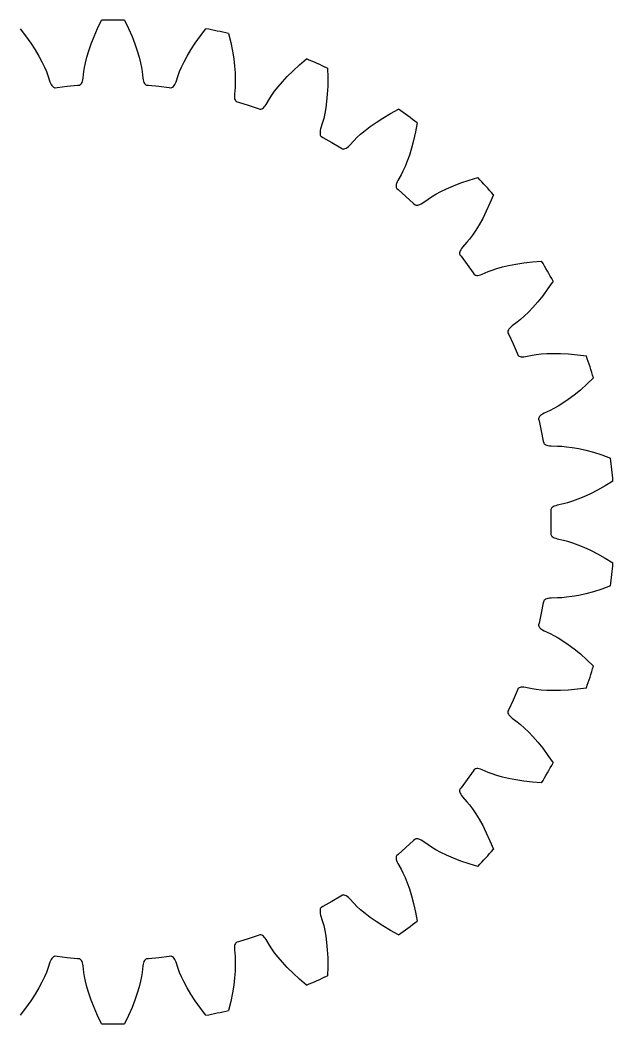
# Model space of a CAD drawing. Extents: x -12.6 to 57.7, y -24 to 24.
# Drawn here: x 29.3 to 57.67, y -24 to 24 of the extents above; entities that cross this region are included whole.
import ezdxf

# ---------------------------------------------------------------- set-up
doc = ezdxf.new("R2010")
doc.units = 0

msp = doc.modelspace()

# ---------------------------------------------------------------- linework, layer by layer
at = {"layer": 'layer0'}
for p, q in [((29.302, 23.584), (29.568, 23.242)), ((32.84, 23.216), (33.008, 23.603)), ((33.008, 23.603), (33.197, 23.994)), ((34.303, 23.994), (34.492, 23.603)), ((34.492, 23.603), (34.66, 23.216)), ((37.932, 23.242), (38.198, 23.584)), ((29.568, 23.242), (29.813, 22.898)), ((32.702, 22.858), (32.84, 23.216)), ((34.66, 23.216), (34.798, 22.858)), ((37.687, 22.898), (37.932, 23.242)), ((39.279, 23.354), (39.383, 22.933)), ((29.813, 22.898), (30.023, 22.576)), ((30.023, 22.576), (30.201, 22.275)), ((32.59, 22.526), (32.702, 22.858)), ((34.798, 22.858), (34.91, 22.526)), ((37.299, 22.275), (37.477, 22.576)), ((37.477, 22.576), (37.687, 22.898)), ((39.383, 22.933), (39.467, 22.52)), ((30.201, 22.275), (30.348, 22.002)), ((32.438, 21.963), (32.503, 22.229)), ((32.503, 22.229), (32.59, 22.526)), ((34.91, 22.526), (34.997, 22.229)), ((34.997, 22.229), (35.062, 21.963)), ((37.152, 22.002), (37.299, 22.275)), ((39.467, 22.52), (39.527, 22.14)), ((39.527, 22.14), (39.568, 21.793)), ((42.673, 21.864), (43.004, 22.144)), ((30.348, 22.002), (30.467, 21.756)), ((30.467, 21.756), (30.562, 21.538)), ((32.359, 21.535), (32.39, 21.73)), ((32.39, 21.73), (32.438, 21.963)), ((35.062, 21.963), (35.11, 21.73)), ((35.11, 21.73), (35.141, 21.535)), ((36.938, 21.538), (37.033, 21.756)), ((37.033, 21.756), (37.152, 22.002)), ((39.568, 21.793), (39.591, 21.484)), ((42.362, 21.579), (42.673, 21.864)), ((44.014, 21.694), (44.028, 21.261)), ((30.562, 21.538), (30.633, 21.353)), ((30.633, 21.353), (30.733, 21.055)), ((32.29, 21.077), (32.308, 21.145)), ((32.308, 21.145), (32.324, 21.222)), ((32.324, 21.222), (32.359, 21.535)), ((35.141, 21.535), (35.176, 21.222)), ((35.176, 21.222), (35.192, 21.145)), ((35.192, 21.145), (35.21, 21.077)), ((36.767, 21.055), (36.867, 21.353)), ((36.867, 21.353), (36.938, 21.538)), ((39.591, 21.484), (39.6, 21.21)), ((39.6, 21.21), (39.598, 20.973)), ((41.853, 21.051), (42.09, 21.308)), ((42.09, 21.308), (42.362, 21.579)), ((44.028, 21.261), (44.024, 20.839)), ((30.733, 21.055), (30.764, 20.982)), ((30.764, 20.982), (30.796, 20.92)), ((30.796, 20.92), (30.83, 20.869)), ((30.83, 20.869), (30.864, 20.828)), ((30.864, 20.828), (30.898, 20.797)), ((30.898, 20.797), (30.933, 20.777)), ((30.933, 20.777), (30.966, 20.768)), ((30.966, 20.768), (30.983, 20.767)), ((30.983, 20.767), (31.07, 20.778)), ((31.07, 20.778), (31.56, 20.835)), ((31.56, 20.835), (32.051, 20.881)), ((32.051, 20.881), (32.139, 20.888)), ((32.139, 20.888), (32.155, 20.893)), ((32.155, 20.893), (32.186, 20.909)), ((32.186, 20.909), (32.215, 20.935)), ((32.215, 20.935), (32.243, 20.972)), ((32.243, 20.972), (32.268, 21.02)), ((32.268, 21.02), (32.29, 21.077)), ((35.21, 21.077), (35.232, 21.02)), ((35.232, 21.02), (35.257, 20.972)), ((35.257, 20.972), (35.285, 20.935)), ((35.285, 20.935), (35.314, 20.909)), ((35.314, 20.909), (35.345, 20.893)), ((35.345, 20.893), (35.361, 20.888)), ((35.361, 20.888), (35.449, 20.881)), ((35.449, 20.881), (35.94, 20.835)), ((35.94, 20.835), (36.43, 20.778)), ((36.43, 20.778), (36.517, 20.767)), ((36.517, 20.767), (36.534, 20.768)), ((36.534, 20.768), (36.567, 20.777)), ((36.567, 20.777), (36.602, 20.797)), ((36.602, 20.797), (36.636, 20.828)), ((36.636, 20.828), (36.67, 20.869)), ((36.67, 20.869), (36.704, 20.92)), ((36.704, 20.92), (36.736, 20.982)), ((36.736, 20.982), (36.767, 21.055)), ((39.588, 20.775), (39.558, 20.462)), ((39.598, 20.973), (39.588, 20.775)), ((41.484, 20.598), (41.652, 20.814)), ((41.652, 20.814), (41.853, 21.051)), ((44.024, 20.839), (44.004, 20.455)), ((39.558, 20.462), (39.556, 20.383)), ((39.556, 20.383), (39.561, 20.313)), ((39.561, 20.313), (39.57, 20.252)), ((39.57, 20.252), (39.585, 20.201)), ((39.585, 20.201), (39.604, 20.159)), ((41.079, 19.968), (41.238, 20.239)), ((41.238, 20.239), (41.346, 20.404)), ((41.346, 20.404), (41.484, 20.598)), ((44.004, 20.455), (43.972, 20.107)), ((39.604, 20.159), (39.627, 20.127)), ((39.627, 20.127), (39.654, 20.104)), ((39.654, 20.104), (39.669, 20.097)), ((39.669, 20.097), (39.753, 20.072)), ((39.753, 20.072), (40.224, 19.925)), ((40.224, 19.925), (40.691, 19.767)), ((40.691, 19.767), (40.775, 19.738)), ((40.775, 19.738), (40.791, 19.735)), ((40.791, 19.735), (40.826, 19.737)), ((40.826, 19.737), (40.863, 19.75)), ((40.863, 19.75), (40.903, 19.772)), ((40.903, 19.772), (40.945, 19.805)), ((40.945, 19.805), (40.989, 19.849)), ((40.989, 19.849), (41.033, 19.903)), ((41.033, 19.903), (41.079, 19.968)), ((43.93, 19.8), (43.882, 19.531)), ((43.972, 20.107), (43.93, 19.8)), ((47.023, 19.531), (47.406, 19.736)), ((43.83, 19.298), (43.78, 19.107)), ((43.882, 19.531), (43.83, 19.298)), ((46.338, 19.108), (46.66, 19.317)), ((46.66, 19.317), (47.023, 19.531)), ((43.667, 18.73), (43.657, 18.661)), ((43.685, 18.807), (43.667, 18.73)), ((43.78, 19.107), (43.685, 18.807)), ((45.807, 18.716), (46.052, 18.906)), ((46.052, 18.906), (46.338, 19.108)), ((48.3, 19.086), (48.224, 18.659)), ((43.657, 18.661), (43.654, 18.599)), ((43.654, 18.599), (43.657, 18.546)), ((43.657, 18.546), (43.667, 18.501)), ((43.667, 18.501), (43.683, 18.465)), ((43.683, 18.465), (43.705, 18.438)), ((43.705, 18.438), (43.718, 18.427)), ((43.718, 18.427), (43.795, 18.385)), ((43.795, 18.385), (44.225, 18.143)), ((45.283, 18.239), (45.423, 18.379)), ((45.423, 18.379), (45.598, 18.54)), ((45.598, 18.54), (45.807, 18.716)), ((48.132, 18.248), (48.033, 17.876)), ((48.224, 18.659), (48.132, 18.248)), ((44.225, 18.143), (44.649, 17.892)), ((44.649, 17.892), (44.725, 17.846)), ((44.725, 17.846), (44.74, 17.84)), ((44.74, 17.84), (44.775, 17.835)), ((44.775, 17.835), (44.814, 17.839)), ((44.814, 17.839), (44.858, 17.853)), ((44.858, 17.853), (44.906, 17.877)), ((44.906, 17.877), (44.957, 17.91)), ((44.957, 17.91), (45.012, 17.954)), ((45.012, 17.954), (45.07, 18.008)), ((45.07, 18.008), (45.283, 18.239)), ((48.033, 17.876), (47.929, 17.543)), ((47.929, 17.543), (47.824, 17.251)), ((47.721, 16.997), (47.623, 16.781)), ((47.824, 17.251), (47.721, 16.997)), ((47.378, 16.331), (47.345, 16.259)), ((47.533, 16.604), (47.378, 16.331)), ((47.623, 16.781), (47.533, 16.604)), ((50.394, 16.211), (50.794, 16.345)), ((50.794, 16.345), (51.211, 16.466)), ((47.304, 16.134), (47.297, 16.081)), ((47.297, 16.081), (47.297, 16.035)), ((47.297, 16.035), (47.305, 15.996)), ((47.32, 16.193), (47.304, 16.134)), ((47.305, 15.996), (47.321, 15.965)), ((47.345, 16.259), (47.32, 16.193)), ((47.321, 15.965), (47.331, 15.952)), ((47.331, 15.952), (47.398, 15.895)), ((47.398, 15.895), (47.768, 15.569)), ((49.435, 15.801), (49.714, 15.935)), ((49.714, 15.935), (50.036, 16.074)), ((50.036, 16.074), (50.394, 16.211)), ((47.768, 15.569), (48.131, 15.235)), ((48.567, 15.261), (48.823, 15.443)), ((48.823, 15.443), (48.989, 15.551)), ((48.989, 15.551), (49.194, 15.671)), ((49.194, 15.671), (49.435, 15.801)), ((51.951, 15.644), (51.787, 15.242)), ((48.131, 15.235), (48.195, 15.174)), ((48.195, 15.174), (48.209, 15.165)), ((48.209, 15.165), (48.242, 15.153)), ((48.242, 15.153), (48.281, 15.149)), ((48.281, 15.149), (48.327, 15.153)), ((48.327, 15.153), (48.379, 15.167)), ((48.379, 15.167), (48.436, 15.189)), ((48.436, 15.189), (48.499, 15.22)), ((48.499, 15.22), (48.567, 15.261)), ((51.787, 15.242), (51.612, 14.859)), ((51.438, 14.516), (51.267, 14.211)), ((51.612, 14.859), (51.438, 14.516)), ((51.104, 13.948), (50.95, 13.721)), ((51.267, 14.211), (51.104, 13.948)), ((50.808, 13.53), (50.684, 13.376)), ((50.95, 13.721), (50.808, 13.53)), ((50.363, 12.963), (50.344, 12.913)), ((50.391, 13.018), (50.363, 12.963)), ((50.428, 13.077), (50.391, 13.018)), ((50.476, 13.14), (50.428, 13.077)), ((50.684, 13.376), (50.476, 13.14)), ((50.344, 12.913), (50.335, 12.868)), ((50.335, 12.868), (50.335, 12.828)), ((50.335, 12.828), (50.343, 12.795)), ((50.343, 12.795), (50.351, 12.78)), ((50.351, 12.78), (50.404, 12.71)), ((50.404, 12.71), (50.699, 12.314)), ((50.699, 12.314), (50.984, 11.912)), ((51.704, 11.972), (51.889, 12.042)), ((51.889, 12.042), (52.115, 12.118)), ((52.115, 12.118), (52.378, 12.194)), ((52.378, 12.194), (52.679, 12.268)), ((52.679, 12.268), (53.022, 12.336)), ((53.022, 12.336), (53.401, 12.396)), ((53.401, 12.396), (53.82, 12.444)), ((53.82, 12.444), (54.253, 12.476)), ((50.984, 11.912), (51.035, 11.839)), ((51.035, 11.839), (51.046, 11.828)), ((51.046, 11.828), (51.076, 11.809)), ((51.076, 11.809), (51.113, 11.797)), ((51.113, 11.797), (51.159, 11.792)), ((51.159, 11.792), (51.212, 11.794)), ((51.212, 11.794), (51.273, 11.803)), ((51.273, 11.803), (51.341, 11.821)), ((51.341, 11.821), (51.416, 11.846)), ((51.416, 11.846), (51.704, 11.972)), ((54.562, 11.159), (54.311, 10.82)), ((54.806, 11.518), (54.562, 11.159)), ((54.311, 10.82), (54.069, 10.521)), ((53.838, 10.259), (53.624, 10.035)), ((54.069, 10.521), (53.838, 10.259)), ((53.249, 9.688), (53.095, 9.563)), ((53.427, 9.845), (53.249, 9.688)), ((53.624, 10.035), (53.427, 9.845)), ((52.648, 9.139), (52.64, 9.1)), ((52.666, 9.181), (52.648, 9.139)), ((52.695, 9.226), (52.666, 9.181)), ((52.734, 9.274), (52.695, 9.226)), ((52.783, 9.324), (52.734, 9.274)), ((52.842, 9.376), (52.783, 9.324)), ((53.095, 9.563), (52.842, 9.376)), ((52.64, 9.1), (52.641, 9.065)), ((52.641, 9.065), (52.645, 9.049)), ((52.645, 9.049), (52.683, 8.969)), ((52.683, 8.969), (52.889, 8.521)), ((52.889, 8.521), (53.084, 8.068)), ((53.084, 8.068), (53.118, 7.987)), ((53.118, 7.987), (53.127, 7.973)), ((53.127, 7.973), (53.152, 7.949)), ((53.152, 7.949), (53.187, 7.929)), ((53.187, 7.929), (53.23, 7.914)), ((53.23, 7.914), (53.283, 7.905)), ((53.283, 7.905), (53.344, 7.902)), ((53.344, 7.902), (53.414, 7.905)), ((53.414, 7.905), (53.493, 7.915)), ((53.493, 7.915), (53.801, 7.977)), ((53.801, 7.977), (53.996, 8.008)), ((53.996, 8.008), (54.233, 8.035)), ((54.233, 8.035), (54.506, 8.055)), ((54.506, 8.055), (54.816, 8.064)), ((54.816, 8.064), (55.165, 8.06)), ((55.165, 8.06), (55.549, 8.039)), ((55.549, 8.039), (55.969, 7.999)), ((55.969, 7.999), (56.398, 7.94)), ((56.74, 6.889), (56.427, 6.588)), ((56.111, 6.309), (55.813, 6.067)), ((56.427, 6.588), (56.111, 6.309)), ((55.532, 5.858), (55.276, 5.684)), ((55.813, 6.067), (55.532, 5.858)), ((54.661, 5.332), (54.374, 5.201)), ((54.837, 5.422), (54.661, 5.332)), ((55.044, 5.539), (54.837, 5.422)), ((55.276, 5.684), (55.044, 5.539)), ((54.119, 4.974), (54.113, 4.939)), ((54.113, 4.939), (54.114, 4.923)), ((54.114, 4.923), (54.134, 4.837)), ((54.135, 5.01), (54.119, 4.974)), ((54.134, 4.837), (54.242, 4.356)), ((54.162, 5.047), (54.135, 5.01)), ((54.199, 5.086), (54.162, 5.047)), ((54.247, 5.124), (54.199, 5.086)), ((54.305, 5.163), (54.247, 5.124)), ((54.374, 5.201), (54.305, 5.163)), ((54.242, 4.356), (54.339, 3.872)), ((54.339, 3.872), (54.356, 3.785)), ((54.356, 3.785), (54.361, 3.77)), ((54.361, 3.77), (54.381, 3.741)), ((54.381, 3.741), (54.41, 3.715)), ((54.41, 3.715), (54.45, 3.691)), ((54.45, 3.691), (54.5, 3.671)), ((54.5, 3.671), (54.559, 3.656)), ((54.559, 3.656), (54.628, 3.644)), ((54.628, 3.644), (54.707, 3.637)), ((54.707, 3.637), (55.021, 3.634)), ((55.021, 3.634), (55.219, 3.624)), ((55.219, 3.624), (55.456, 3.601)), ((55.456, 3.601), (55.727, 3.563)), ((55.727, 3.563), (56.032, 3.508)), ((56.032, 3.508), (56.373, 3.431)), ((56.373, 3.431), (56.744, 3.332)), ((56.744, 3.332), (57.146, 3.205)), ((57.146, 3.205), (57.554, 3.058)), ((57.67, 1.958), (57.301, 1.729)), ((56.934, 1.522), (56.592, 1.347)), ((57.301, 1.729), (56.934, 1.522)), ((55.73, 0.991), (55.503, 0.919)), ((55.988, 1.084), (55.73, 0.991)), ((56.274, 1.201), (55.988, 1.084)), ((56.592, 1.347), (56.274, 1.201)), ((54.695, 0.598), (54.692, 0.581)), ((54.692, 0.581), (54.694, 0.493)), ((54.694, 0.493), (54.7, 0)), ((54.708, 0.63), (54.695, 0.598)), ((54.731, 0.662), (54.708, 0.63)), ((54.765, 0.693), (54.731, 0.662)), ((54.809, 0.723), (54.765, 0.693)), ((54.864, 0.751), (54.809, 0.723)), ((54.93, 0.777), (54.864, 0.751)), ((55.005, 0.8), (54.93, 0.777)), ((55.312, 0.868), (55.005, 0.8)), ((55.503, 0.919), (55.312, 0.868)), ((54.7, 0), (54.694, -0.493)), ((54.694, -0.493), (54.692, -0.581)), ((54.692, -0.581), (54.695, -0.598)), ((54.695, -0.598), (54.708, -0.63)), ((54.708, -0.63), (54.731, -0.662)), ((54.731, -0.662), (54.765, -0.693)), ((54.765, -0.693), (54.809, -0.723)), ((54.809, -0.723), (54.864, -0.751)), ((54.864, -0.751), (54.93, -0.777)), ((54.93, -0.777), (55.005, -0.8)), ((55.005, -0.8), (55.312, -0.868)), ((55.312, -0.868), (55.503, -0.919)), ((55.503, -0.919), (55.73, -0.991)), ((55.73, -0.991), (55.988, -1.084)), ((55.988, -1.084), (56.274, -1.201)), ((56.274, -1.201), (56.592, -1.347)), ((56.592, -1.347), (56.934, -1.522)), ((56.934, -1.522), (57.301, -1.729)), ((57.301, -1.729), (57.67, -1.958)), ((56.744, -3.332), (56.373, -3.431)), ((57.146, -3.205), (56.744, -3.332)), ((57.554, -3.058), (57.146, -3.205)), ((54.356, -3.785), (54.339, -3.872)), ((54.361, -3.77), (54.356, -3.785)), ((54.381, -3.741), (54.361, -3.77)), ((54.41, -3.715), (54.381, -3.741)), ((54.45, -3.691), (54.41, -3.715)), ((54.5, -3.671), (54.45, -3.691)), ((54.559, -3.656), (54.5, -3.671)), ((54.628, -3.644), (54.559, -3.656)), ((54.707, -3.637), (54.628, -3.644)), ((55.021, -3.634), (54.707, -3.637)), ((55.219, -3.624), (55.021, -3.634)), ((55.456, -3.601), (55.219, -3.624)), ((55.727, -3.563), (55.456, -3.601)), ((56.032, -3.508), (55.727, -3.563)), ((56.373, -3.431), (56.032, -3.508)), ((54.339, -3.872), (54.242, -4.356)), ((54.242, -4.356), (54.134, -4.837)), ((54.114, -4.923), (54.113, -4.939)), ((54.113, -4.939), (54.119, -4.974)), ((54.134, -4.837), (54.114, -4.923)), ((54.119, -4.974), (54.135, -5.01)), ((54.135, -5.01), (54.162, -5.047)), ((54.162, -5.047), (54.199, -5.086)), ((54.199, -5.086), (54.247, -5.124)), ((54.247, -5.124), (54.305, -5.163)), ((54.305, -5.163), (54.374, -5.201)), ((54.374, -5.201), (54.661, -5.332)), ((54.661, -5.332), (54.837, -5.422)), ((54.837, -5.422), (55.044, -5.539)), ((55.044, -5.539), (55.276, -5.684)), ((55.276, -5.684), (55.532, -5.858)), ((55.532, -5.858), (55.813, -6.067)), ((55.813, -6.067), (56.111, -6.309)), ((56.111, -6.309), (56.427, -6.588)), ((56.427, -6.588), (56.74, -6.889)), ((53.084, -8.068), (52.889, -8.521)), ((53.118, -7.987), (53.084, -8.068)), ((53.127, -7.973), (53.118, -7.987)), ((53.152, -7.949), (53.127, -7.973)), ((53.187, -7.929), (53.152, -7.949)), ((53.23, -7.914), (53.187, -7.929)), ((53.283, -7.905), (53.23, -7.914)), ((53.344, -7.902), (53.283, -7.905)), ((53.414, -7.905), (53.344, -7.902)), ((53.493, -7.915), (53.414, -7.905)), ((53.801, -7.977), (53.493, -7.915)), ((53.996, -8.008), (53.801, -7.977)), ((54.233, -8.035), (53.996, -8.008)), ((54.506, -8.055), (54.233, -8.035)), ((54.816, -8.064), (54.506, -8.055)), ((55.165, -8.06), (54.816, -8.064)), ((55.549, -8.039), (55.165, -8.06)), ((55.969, -7.999), (55.549, -8.039)), ((56.398, -7.94), (55.969, -7.999)), ((52.889, -8.521), (52.683, -8.969)), ((52.641, -9.065), (52.64, -9.1)), ((52.64, -9.1), (52.648, -9.139)), ((52.645, -9.049), (52.641, -9.065)), ((52.683, -8.969), (52.645, -9.049)), ((52.648, -9.139), (52.666, -9.181)), ((52.666, -9.181), (52.695, -9.226)), ((52.695, -9.226), (52.734, -9.274)), ((52.734, -9.274), (52.783, -9.324)), ((52.783, -9.324), (52.842, -9.376)), ((52.842, -9.376), (53.095, -9.563)), ((53.095, -9.563), (53.249, -9.688)), ((53.249, -9.688), (53.427, -9.845)), ((53.427, -9.845), (53.624, -10.035)), ((53.624, -10.035), (53.838, -10.259)), ((53.838, -10.259), (54.069, -10.521)), ((54.069, -10.521), (54.311, -10.82)), ((54.311, -10.82), (54.562, -11.159)), ((54.562, -11.159), (54.806, -11.518)), ((50.984, -11.912), (50.699, -12.314)), ((51.035, -11.839), (50.984, -11.912)), ((51.046, -11.828), (51.035, -11.839)), ((51.076, -11.809), (51.046, -11.828)), ((51.113, -11.797), (51.076, -11.809)), ((51.159, -11.792), (51.113, -11.797)), ((51.212, -11.794), (51.159, -11.792)), ((51.273, -11.803), (51.212, -11.794)), ((51.341, -11.821), (51.273, -11.803)), ((51.416, -11.846), (51.341, -11.821)), ((51.704, -11.972), (51.416, -11.846)), ((51.889, -12.042), (51.704, -11.972)), ((50.699, -12.314), (50.404, -12.71)), ((52.115, -12.118), (51.889, -12.042)), ((52.378, -12.194), (52.115, -12.118)), ((52.679, -12.268), (52.378, -12.194)), ((53.022, -12.336), (52.679, -12.268)), ((53.401, -12.396), (53.022, -12.336)), ((53.82, -12.444), (53.401, -12.396)), ((54.253, -12.476), (53.82, -12.444)), ((50.343, -12.795), (50.335, -12.828)), ((50.335, -12.828), (50.335, -12.868)), ((50.335, -12.868), (50.344, -12.913)), ((50.351, -12.78), (50.343, -12.795)), ((50.344, -12.913), (50.363, -12.963)), ((50.404, -12.71), (50.351, -12.78)), ((50.363, -12.963), (50.391, -13.018)), ((50.391, -13.018), (50.428, -13.077)), ((50.428, -13.077), (50.476, -13.14)), ((50.476, -13.14), (50.684, -13.376)), ((50.684, -13.376), (50.808, -13.53)), ((50.808, -13.53), (50.95, -13.721)), ((50.95, -13.721), (51.104, -13.948)), ((51.104, -13.948), (51.267, -14.211)), ((51.267, -14.211), (51.438, -14.516)), ((51.438, -14.516), (51.612, -14.859)), ((51.612, -14.859), (51.787, -15.242)), ((48.131, -15.235), (47.768, -15.569)), ((48.195, -15.174), (48.131, -15.235)), ((48.209, -15.165), (48.195, -15.174)), ((48.242, -15.153), (48.209, -15.165)), ((48.281, -15.149), (48.242, -15.153)), ((48.327, -15.153), (48.281, -15.149)), ((48.379, -15.167), (48.327, -15.153)), ((48.436, -15.189), (48.379, -15.167)), ((48.499, -15.22), (48.436, -15.189)), ((48.567, -15.261), (48.499, -15.22)), ((48.823, -15.443), (48.567, -15.261)), ((51.787, -15.242), (51.951, -15.644)), ((47.768, -15.569), (47.398, -15.895)), ((48.989, -15.551), (48.823, -15.443)), ((49.194, -15.671), (48.989, -15.551)), ((49.435, -15.801), (49.194, -15.671)), ((49.714, -15.935), (49.435, -15.801)), ((47.305, -15.996), (47.297, -16.035)), ((47.297, -16.035), (47.297, -16.081)), ((47.297, -16.081), (47.304, -16.134)), ((47.304, -16.134), (47.32, -16.193)), ((47.321, -15.965), (47.305, -15.996)), ((47.32, -16.193), (47.345, -16.259)), ((47.331, -15.952), (47.321, -15.965)), ((47.398, -15.895), (47.331, -15.952)), ((47.345, -16.259), (47.378, -16.331)), ((50.036, -16.074), (49.714, -15.935)), ((50.394, -16.211), (50.036, -16.074)), ((50.794, -16.345), (50.394, -16.211)), ((47.378, -16.331), (47.533, -16.604)), ((47.533, -16.604), (47.623, -16.781)), ((47.623, -16.781), (47.721, -16.997)), ((51.211, -16.466), (50.794, -16.345)), ((47.721, -16.997), (47.824, -17.251)), ((47.824, -17.251), (47.929, -17.543)), ((47.929, -17.543), (48.033, -17.876)), ((44.225, -18.143), (43.795, -18.385)), ((44.649, -17.892), (44.225, -18.143)), ((44.725, -17.846), (44.649, -17.892)), ((44.74, -17.84), (44.725, -17.846)), ((44.775, -17.835), (44.74, -17.84)), ((44.814, -17.839), (44.775, -17.835)), ((44.858, -17.853), (44.814, -17.839)), ((44.906, -17.877), (44.858, -17.853)), ((44.957, -17.91), (44.906, -17.877)), ((45.012, -17.954), (44.957, -17.91)), ((45.07, -18.008), (45.012, -17.954)), ((45.283, -18.239), (45.07, -18.008)), ((45.423, -18.379), (45.283, -18.239)), ((48.033, -17.876), (48.132, -18.248)), ((43.657, -18.546), (43.654, -18.599)), ((43.654, -18.599), (43.657, -18.661)), ((43.667, -18.501), (43.657, -18.546)), ((43.657, -18.661), (43.667, -18.73)), ((43.683, -18.465), (43.667, -18.501)), ((43.705, -18.438), (43.683, -18.465)), ((43.718, -18.427), (43.705, -18.438)), ((43.795, -18.385), (43.718, -18.427)), ((45.598, -18.54), (45.423, -18.379)), ((45.807, -18.716), (45.598, -18.54)), ((46.052, -18.906), (45.807, -18.716)), ((48.132, -18.248), (48.224, -18.659)), ((48.224, -18.659), (48.3, -19.086)), ((43.667, -18.73), (43.685, -18.807)), ((43.685, -18.807), (43.78, -19.107)), ((43.78, -19.107), (43.83, -19.298)), ((46.338, -19.108), (46.052, -18.906)), ((46.66, -19.317), (46.338, -19.108)), ((43.83, -19.298), (43.882, -19.531)), ((43.882, -19.531), (43.93, -19.8)), ((47.023, -19.531), (46.66, -19.317)), ((47.406, -19.736), (47.023, -19.531)), ((39.604, -20.159), (39.585, -20.201)), ((39.627, -20.127), (39.604, -20.159)), ((39.654, -20.104), (39.627, -20.127)), ((39.669, -20.097), (39.654, -20.104)), ((39.753, -20.072), (39.669, -20.097)), ((40.224, -19.925), (39.753, -20.072)), ((40.691, -19.767), (40.224, -19.925)), ((40.775, -19.738), (40.691, -19.767)), ((40.791, -19.735), (40.775, -19.738)), ((40.826, -19.737), (40.791, -19.735)), ((40.863, -19.75), (40.826, -19.737)), ((40.903, -19.772), (40.863, -19.75)), ((40.945, -19.805), (40.903, -19.772)), ((40.989, -19.849), (40.945, -19.805)), ((41.033, -19.903), (40.989, -19.849)), ((41.079, -19.968), (41.033, -19.903)), ((41.238, -20.239), (41.079, -19.968)), ((43.93, -19.8), (43.972, -20.107)), ((43.972, -20.107), (44.004, -20.455)), ((39.561, -20.313), (39.556, -20.383)), ((39.556, -20.383), (39.558, -20.462)), ((39.558, -20.462), (39.588, -20.775)), ((39.57, -20.252), (39.561, -20.313)), ((39.585, -20.201), (39.57, -20.252)), ((41.346, -20.404), (41.238, -20.239)), ((41.484, -20.598), (41.346, -20.404)), ((41.652, -20.814), (41.484, -20.598)), ((44.004, -20.455), (44.024, -20.839)), ((30.733, -21.055), (30.633, -21.353)), ((30.764, -20.982), (30.733, -21.055)), ((30.796, -20.92), (30.764, -20.982)), ((30.83, -20.869), (30.796, -20.92)), ((30.864, -20.828), (30.83, -20.869)), ((30.898, -20.797), (30.864, -20.828)), ((30.933, -20.777), (30.898, -20.797)), ((30.966, -20.768), (30.933, -20.777)), ((30.983, -20.767), (30.966, -20.768)), ((31.07, -20.778), (30.983, -20.767)), ((31.56, -20.835), (31.07, -20.778)), ((32.051, -20.881), (31.56, -20.835)), ((32.139, -20.888), (32.051, -20.881)), ((32.155, -20.893), (32.139, -20.888)), ((32.186, -20.909), (32.155, -20.893)), ((32.215, -20.935), (32.186, -20.909)), ((32.243, -20.972), (32.215, -20.935)), ((32.268, -21.02), (32.243, -20.972)), ((32.29, -21.077), (32.268, -21.02)), ((32.308, -21.145), (32.29, -21.077)), ((35.21, -21.077), (35.192, -21.145)), ((35.232, -21.02), (35.21, -21.077)), ((35.257, -20.972), (35.232, -21.02)), ((35.285, -20.935), (35.257, -20.972)), ((35.314, -20.909), (35.285, -20.935)), ((35.345, -20.893), (35.314, -20.909)), ((35.361, -20.888), (35.345, -20.893)), ((35.449, -20.881), (35.361, -20.888)), ((35.94, -20.835), (35.449, -20.881)), ((36.43, -20.778), (35.94, -20.835)), ((36.517, -20.767), (36.43, -20.778)), ((36.534, -20.768), (36.517, -20.767)), ((36.567, -20.777), (36.534, -20.768)), ((36.602, -20.797), (36.567, -20.777)), ((36.636, -20.828), (36.602, -20.797)), ((36.67, -20.869), (36.636, -20.828)), ((36.704, -20.92), (36.67, -20.869)), ((36.736, -20.982), (36.704, -20.92)), ((36.767, -21.055), (36.736, -20.982)), ((36.867, -21.353), (36.767, -21.055)), ((39.588, -20.775), (39.598, -20.973)), ((39.598, -20.973), (39.6, -21.21)), ((41.853, -21.051), (41.652, -20.814)), ((42.09, -21.308), (41.853, -21.051)), ((44.024, -20.839), (44.028, -21.261)), ((30.562, -21.538), (30.467, -21.756)), ((30.633, -21.353), (30.562, -21.538)), ((32.324, -21.222), (32.308, -21.145)), ((32.359, -21.535), (32.324, -21.222)), ((32.39, -21.73), (32.359, -21.535)), ((35.141, -21.535), (35.11, -21.73)), ((35.176, -21.222), (35.141, -21.535)), ((35.192, -21.145), (35.176, -21.222)), ((36.938, -21.538), (36.867, -21.353)), ((37.033, -21.756), (36.938, -21.538)), ((39.591, -21.484), (39.568, -21.793)), ((39.6, -21.21), (39.591, -21.484)), ((42.362, -21.579), (42.09, -21.308)), ((42.673, -21.864), (42.362, -21.579)), ((44.028, -21.261), (44.014, -21.694)), ((30.348, -22.002), (30.201, -22.275)), ((30.467, -21.756), (30.348, -22.002)), ((32.438, -21.963), (32.39, -21.73)), ((32.503, -22.229), (32.438, -21.963)), ((35.062, -21.963), (34.997, -22.229)), ((35.11, -21.73), (35.062, -21.963)), ((37.152, -22.002), (37.033, -21.756)), ((37.299, -22.275), (37.152, -22.002)), ((39.568, -21.793), (39.527, -22.14)), ((43.004, -22.144), (42.673, -21.864)), ((30.201, -22.275), (30.023, -22.576)), ((32.59, -22.526), (32.503, -22.229)), ((32.702, -22.858), (32.59, -22.526)), ((34.91, -22.526), (34.798, -22.858)), ((34.997, -22.229), (34.91, -22.526)), ((37.477, -22.576), (37.299, -22.275)), ((39.467, -22.52), (39.383, -22.933)), ((39.527, -22.14), (39.467, -22.52)), ((29.813, -22.898), (29.568, -23.242)), ((30.023, -22.576), (29.813, -22.898)), ((32.84, -23.216), (32.702, -22.858)), ((34.798, -22.858), (34.66, -23.216)), ((37.687, -22.898), (37.477, -22.576)), ((37.932, -23.242), (37.687, -22.898)), ((39.383, -22.933), (39.279, -23.354)), ((29.568, -23.242), (29.302, -23.584)), ((33.008, -23.603), (32.84, -23.216)), ((34.66, -23.216), (34.492, -23.603)), ((38.198, -23.584), (37.932, -23.242)), ((33.197, -23.994), (33.008, -23.603)), ((34.492, -23.603), (34.303, -23.994))]:
    msp.add_line(p, q, dxfattribs=at)
for start, end in [(88.68, 91.32), (76.68, 79.32), (64.68, 67.32), (52.68, 55.32), (40.68, 43.32), (28.68, 31.32), (16.68, 19.32), (4.68, 7.32), (352.68, 355.32), (340.68, 343.32), (328.68, 331.32), (316.68, 319.32), (304.68, 307.32), (292.68, 295.32), (280.68, 283.32), (268.68, 271.32)]:
    msp.add_arc((33.75, 0), 24, start, end, dxfattribs=at)
at = {"layer": 'layer2'}
for p, q in [((29.302, 23.584), (29.568, 23.242)), ((32.84, 23.216), (33.008, 23.603)), ((33.008, 23.603), (33.197, 23.994)), ((34.303, 23.994), (34.492, 23.603)), ((34.492, 23.603), (34.66, 23.216)), ((37.932, 23.242), (38.198, 23.584)), ((29.568, 23.242), (29.813, 22.898)), ((32.702, 22.858), (32.84, 23.216)), ((34.66, 23.216), (34.798, 22.858)), ((37.687, 22.898), (37.932, 23.242)), ((39.279, 23.354), (39.383, 22.933)), ((29.813, 22.898), (30.023, 22.576)), ((30.023, 22.576), (30.201, 22.275)), ((32.59, 22.526), (32.702, 22.858)), ((34.798, 22.858), (34.91, 22.526)), ((37.299, 22.275), (37.477, 22.576)), ((37.477, 22.576), (37.687, 22.898)), ((39.383, 22.933), (39.467, 22.52)), ((30.201, 22.275), (30.348, 22.002)), ((32.438, 21.963), (32.503, 22.229)), ((32.503, 22.229), (32.59, 22.526)), ((34.91, 22.526), (34.997, 22.229)), ((34.997, 22.229), (35.062, 21.963)), ((37.152, 22.002), (37.299, 22.275)), ((39.467, 22.52), (39.527, 22.14)), ((39.527, 22.14), (39.568, 21.793)), ((42.673, 21.864), (43.004, 22.144)), ((30.348, 22.002), (30.467, 21.756)), ((30.467, 21.756), (30.562, 21.538)), ((32.359, 21.535), (32.39, 21.73)), ((32.39, 21.73), (32.438, 21.963)), ((35.062, 21.963), (35.11, 21.73)), ((35.11, 21.73), (35.141, 21.535)), ((36.938, 21.538), (37.033, 21.756)), ((37.033, 21.756), (37.152, 22.002)), ((39.568, 21.793), (39.591, 21.484)), ((42.362, 21.579), (42.673, 21.864)), ((44.014, 21.694), (44.028, 21.261)), ((30.562, 21.538), (30.633, 21.353)), ((30.633, 21.353), (30.733, 21.055)), ((32.29, 21.077), (32.308, 21.145)), ((32.308, 21.145), (32.324, 21.222)), ((32.324, 21.222), (32.359, 21.535)), ((35.141, 21.535), (35.176, 21.222)), ((35.176, 21.222), (35.192, 21.145)), ((35.192, 21.145), (35.21, 21.077)), ((36.767, 21.055), (36.867, 21.353)), ((36.867, 21.353), (36.938, 21.538)), ((39.591, 21.484), (39.6, 21.21)), ((39.6, 21.21), (39.598, 20.973)), ((41.853, 21.051), (42.09, 21.308)), ((42.09, 21.308), (42.362, 21.579)), ((44.028, 21.261), (44.024, 20.839)), ((30.733, 21.055), (30.764, 20.982)), ((30.764, 20.982), (30.796, 20.92)), ((30.796, 20.92), (30.83, 20.869)), ((30.83, 20.869), (30.864, 20.828)), ((30.864, 20.828), (30.898, 20.797)), ((30.898, 20.797), (30.933, 20.777)), ((30.933, 20.777), (30.966, 20.768)), ((30.966, 20.768), (30.983, 20.767)), ((30.983, 20.767), (31.07, 20.778)), ((31.07, 20.778), (31.56, 20.835)), ((31.56, 20.835), (32.051, 20.881)), ((32.051, 20.881), (32.139, 20.888)), ((32.139, 20.888), (32.155, 20.893)), ((32.155, 20.893), (32.186, 20.909)), ((32.186, 20.909), (32.215, 20.935)), ((32.215, 20.935), (32.243, 20.972)), ((32.243, 20.972), (32.268, 21.02)), ((32.268, 21.02), (32.29, 21.077)), ((35.21, 21.077), (35.232, 21.02)), ((35.232, 21.02), (35.257, 20.972)), ((35.257, 20.972), (35.285, 20.935)), ((35.285, 20.935), (35.314, 20.909)), ((35.314, 20.909), (35.345, 20.893)), ((35.345, 20.893), (35.361, 20.888)), ((35.361, 20.888), (35.449, 20.881)), ((35.449, 20.881), (35.94, 20.835)), ((35.94, 20.835), (36.43, 20.778)), ((36.43, 20.778), (36.517, 20.767)), ((36.517, 20.767), (36.534, 20.768)), ((36.534, 20.768), (36.567, 20.777)), ((36.567, 20.777), (36.602, 20.797)), ((36.602, 20.797), (36.636, 20.828)), ((36.636, 20.828), (36.67, 20.869)), ((36.67, 20.869), (36.704, 20.92)), ((36.704, 20.92), (36.736, 20.982)), ((36.736, 20.982), (36.767, 21.055)), ((39.588, 20.775), (39.558, 20.462)), ((39.598, 20.973), (39.588, 20.775)), ((41.484, 20.598), (41.652, 20.814)), ((41.652, 20.814), (41.853, 21.051)), ((44.024, 20.839), (44.004, 20.455)), ((39.558, 20.462), (39.556, 20.383)), ((39.556, 20.383), (39.561, 20.313)), ((39.561, 20.313), (39.57, 20.252)), ((39.57, 20.252), (39.585, 20.201)), ((39.585, 20.201), (39.604, 20.159)), ((41.079, 19.968), (41.238, 20.239)), ((41.238, 20.239), (41.346, 20.404)), ((41.346, 20.404), (41.484, 20.598)), ((44.004, 20.455), (43.972, 20.107)), ((39.604, 20.159), (39.627, 20.127)), ((39.627, 20.127), (39.654, 20.104)), ((39.654, 20.104), (39.669, 20.097)), ((39.669, 20.097), (39.753, 20.072)), ((39.753, 20.072), (40.224, 19.925)), ((40.224, 19.925), (40.691, 19.767)), ((40.691, 19.767), (40.775, 19.738)), ((40.775, 19.738), (40.791, 19.735)), ((40.791, 19.735), (40.826, 19.737)), ((40.826, 19.737), (40.863, 19.75)), ((40.863, 19.75), (40.903, 19.772)), ((40.903, 19.772), (40.945, 19.805)), ((40.945, 19.805), (40.989, 19.849)), ((40.989, 19.849), (41.033, 19.903)), ((41.033, 19.903), (41.079, 19.968)), ((43.93, 19.8), (43.882, 19.531)), ((43.972, 20.107), (43.93, 19.8)), ((47.023, 19.531), (47.406, 19.736)), ((43.83, 19.298), (43.78, 19.107)), ((43.882, 19.531), (43.83, 19.298)), ((46.338, 19.108), (46.66, 19.317)), ((46.66, 19.317), (47.023, 19.531)), ((43.667, 18.73), (43.657, 18.661)), ((43.685, 18.807), (43.667, 18.73)), ((43.78, 19.107), (43.685, 18.807)), ((45.807, 18.716), (46.052, 18.906)), ((46.052, 18.906), (46.338, 19.108)), ((48.3, 19.086), (48.224, 18.659)), ((43.657, 18.661), (43.654, 18.599)), ((43.654, 18.599), (43.657, 18.546)), ((43.657, 18.546), (43.667, 18.501)), ((43.667, 18.501), (43.683, 18.465)), ((43.683, 18.465), (43.705, 18.438)), ((43.705, 18.438), (43.718, 18.427)), ((43.718, 18.427), (43.795, 18.385)), ((43.795, 18.385), (44.225, 18.143)), ((45.283, 18.239), (45.423, 18.379)), ((45.423, 18.379), (45.598, 18.54)), ((45.598, 18.54), (45.807, 18.716)), ((48.132, 18.248), (48.033, 17.876)), ((48.224, 18.659), (48.132, 18.248)), ((44.225, 18.143), (44.649, 17.892)), ((44.649, 17.892), (44.725, 17.846)), ((44.725, 17.846), (44.74, 17.84)), ((44.74, 17.84), (44.775, 17.835)), ((44.775, 17.835), (44.814, 17.839)), ((44.814, 17.839), (44.858, 17.853)), ((44.858, 17.853), (44.906, 17.877)), ((44.906, 17.877), (44.957, 17.91)), ((44.957, 17.91), (45.012, 17.954)), ((45.012, 17.954), (45.07, 18.008)), ((45.07, 18.008), (45.283, 18.239)), ((48.033, 17.876), (47.929, 17.543)), ((47.929, 17.543), (47.824, 17.251)), ((47.721, 16.997), (47.623, 16.781)), ((47.824, 17.251), (47.721, 16.997)), ((47.378, 16.331), (47.345, 16.259)), ((47.533, 16.604), (47.378, 16.331)), ((47.623, 16.781), (47.533, 16.604)), ((50.394, 16.211), (50.794, 16.345)), ((50.794, 16.345), (51.211, 16.466)), ((47.304, 16.134), (47.297, 16.081)), ((47.297, 16.081), (47.297, 16.035)), ((47.297, 16.035), (47.305, 15.996)), ((47.32, 16.193), (47.304, 16.134)), ((47.305, 15.996), (47.321, 15.965)), ((47.345, 16.259), (47.32, 16.193)), ((47.321, 15.965), (47.331, 15.952)), ((47.331, 15.952), (47.398, 15.895)), ((47.398, 15.895), (47.768, 15.569)), ((49.435, 15.801), (49.714, 15.935)), ((49.714, 15.935), (50.036, 16.074)), ((50.036, 16.074), (50.394, 16.211)), ((47.768, 15.569), (48.131, 15.235)), ((48.567, 15.261), (48.823, 15.443)), ((48.823, 15.443), (48.989, 15.551)), ((48.989, 15.551), (49.194, 15.671)), ((49.194, 15.671), (49.435, 15.801)), ((51.951, 15.644), (51.787, 15.242)), ((48.131, 15.235), (48.195, 15.174)), ((48.195, 15.174), (48.209, 15.165)), ((48.209, 15.165), (48.242, 15.153)), ((48.242, 15.153), (48.281, 15.149)), ((48.281, 15.149), (48.327, 15.153)), ((48.327, 15.153), (48.379, 15.167)), ((48.379, 15.167), (48.436, 15.189)), ((48.436, 15.189), (48.499, 15.22)), ((48.499, 15.22), (48.567, 15.261)), ((51.787, 15.242), (51.612, 14.859)), ((51.438, 14.516), (51.267, 14.211)), ((51.612, 14.859), (51.438, 14.516)), ((51.104, 13.948), (50.95, 13.721)), ((51.267, 14.211), (51.104, 13.948)), ((50.808, 13.53), (50.684, 13.376)), ((50.95, 13.721), (50.808, 13.53)), ((50.363, 12.963), (50.344, 12.913)), ((50.391, 13.018), (50.363, 12.963)), ((50.428, 13.077), (50.391, 13.018)), ((50.476, 13.14), (50.428, 13.077)), ((50.684, 13.376), (50.476, 13.14)), ((50.344, 12.913), (50.335, 12.868)), ((50.335, 12.868), (50.335, 12.828)), ((50.335, 12.828), (50.343, 12.795)), ((50.343, 12.795), (50.351, 12.78)), ((50.351, 12.78), (50.404, 12.71)), ((50.404, 12.71), (50.699, 12.314)), ((50.699, 12.314), (50.984, 11.912)), ((51.704, 11.972), (51.889, 12.042)), ((51.889, 12.042), (52.115, 12.118)), ((52.115, 12.118), (52.378, 12.194)), ((52.378, 12.194), (52.679, 12.268)), ((52.679, 12.268), (53.022, 12.336)), ((53.022, 12.336), (53.401, 12.396)), ((53.401, 12.396), (53.82, 12.444)), ((53.82, 12.444), (54.253, 12.476)), ((50.984, 11.912), (51.035, 11.839)), ((51.035, 11.839), (51.046, 11.828)), ((51.046, 11.828), (51.076, 11.809)), ((51.076, 11.809), (51.113, 11.797)), ((51.113, 11.797), (51.159, 11.792)), ((51.159, 11.792), (51.212, 11.794)), ((51.212, 11.794), (51.273, 11.803)), ((51.273, 11.803), (51.341, 11.821)), ((51.341, 11.821), (51.416, 11.846)), ((51.416, 11.846), (51.704, 11.972)), ((54.562, 11.159), (54.311, 10.82)), ((54.806, 11.518), (54.562, 11.159)), ((54.311, 10.82), (54.069, 10.521)), ((53.838, 10.259), (53.624, 10.035)), ((54.069, 10.521), (53.838, 10.259)), ((53.249, 9.688), (53.095, 9.563)), ((53.427, 9.845), (53.249, 9.688)), ((53.624, 10.035), (53.427, 9.845)), ((52.648, 9.139), (52.64, 9.1)), ((52.666, 9.181), (52.648, 9.139)), ((52.695, 9.226), (52.666, 9.181)), ((52.734, 9.274), (52.695, 9.226)), ((52.783, 9.324), (52.734, 9.274)), ((52.842, 9.376), (52.783, 9.324)), ((53.095, 9.563), (52.842, 9.376)), ((52.64, 9.1), (52.641, 9.065)), ((52.641, 9.065), (52.645, 9.049)), ((52.645, 9.049), (52.683, 8.969)), ((52.683, 8.969), (52.889, 8.521)), ((52.889, 8.521), (53.084, 8.068)), ((53.084, 8.068), (53.118, 7.987)), ((53.118, 7.987), (53.127, 7.973)), ((53.127, 7.973), (53.152, 7.949)), ((53.152, 7.949), (53.187, 7.929)), ((53.187, 7.929), (53.23, 7.914)), ((53.23, 7.914), (53.283, 7.905)), ((53.283, 7.905), (53.344, 7.902)), ((53.344, 7.902), (53.414, 7.905)), ((53.414, 7.905), (53.493, 7.915)), ((53.493, 7.915), (53.801, 7.977)), ((53.801, 7.977), (53.996, 8.008)), ((53.996, 8.008), (54.233, 8.035)), ((54.233, 8.035), (54.506, 8.055)), ((54.506, 8.055), (54.816, 8.064)), ((54.816, 8.064), (55.165, 8.06)), ((55.165, 8.06), (55.549, 8.039)), ((55.549, 8.039), (55.969, 7.999)), ((55.969, 7.999), (56.398, 7.94)), ((56.74, 6.889), (56.427, 6.588)), ((56.111, 6.309), (55.813, 6.067)), ((56.427, 6.588), (56.111, 6.309)), ((55.532, 5.858), (55.276, 5.684)), ((55.813, 6.067), (55.532, 5.858)), ((54.661, 5.332), (54.374, 5.201)), ((54.837, 5.422), (54.661, 5.332)), ((55.044, 5.539), (54.837, 5.422)), ((55.276, 5.684), (55.044, 5.539)), ((54.119, 4.974), (54.113, 4.939)), ((54.113, 4.939), (54.114, 4.923)), ((54.114, 4.923), (54.134, 4.837)), ((54.135, 5.01), (54.119, 4.974)), ((54.134, 4.837), (54.242, 4.356)), ((54.162, 5.047), (54.135, 5.01)), ((54.199, 5.086), (54.162, 5.047)), ((54.247, 5.124), (54.199, 5.086)), ((54.305, 5.163), (54.247, 5.124)), ((54.374, 5.201), (54.305, 5.163)), ((54.242, 4.356), (54.339, 3.872)), ((54.339, 3.872), (54.356, 3.785)), ((54.356, 3.785), (54.361, 3.77)), ((54.361, 3.77), (54.381, 3.741)), ((54.381, 3.741), (54.41, 3.715)), ((54.41, 3.715), (54.45, 3.691)), ((54.45, 3.691), (54.5, 3.671)), ((54.5, 3.671), (54.559, 3.656)), ((54.559, 3.656), (54.628, 3.644)), ((54.628, 3.644), (54.707, 3.637)), ((54.707, 3.637), (55.021, 3.634)), ((55.021, 3.634), (55.219, 3.624)), ((55.219, 3.624), (55.456, 3.601)), ((55.456, 3.601), (55.727, 3.563)), ((55.727, 3.563), (56.032, 3.508)), ((56.032, 3.508), (56.373, 3.431)), ((56.373, 3.431), (56.744, 3.332)), ((56.744, 3.332), (57.146, 3.205)), ((57.146, 3.205), (57.554, 3.058)), ((57.67, 1.958), (57.301, 1.729)), ((56.934, 1.522), (56.592, 1.347)), ((57.301, 1.729), (56.934, 1.522)), ((55.73, 0.991), (55.503, 0.919)), ((55.988, 1.084), (55.73, 0.991)), ((56.274, 1.201), (55.988, 1.084)), ((56.592, 1.347), (56.274, 1.201)), ((54.695, 0.598), (54.692, 0.581)), ((54.692, 0.581), (54.694, 0.493)), ((54.694, 0.493), (54.7, 0)), ((54.708, 0.63), (54.695, 0.598)), ((54.731, 0.662), (54.708, 0.63)), ((54.765, 0.693), (54.731, 0.662)), ((54.809, 0.723), (54.765, 0.693)), ((54.864, 0.751), (54.809, 0.723)), ((54.93, 0.777), (54.864, 0.751)), ((55.005, 0.8), (54.93, 0.777)), ((55.312, 0.868), (55.005, 0.8)), ((55.503, 0.919), (55.312, 0.868)), ((54.7, 0), (54.694, -0.493)), ((54.694, -0.493), (54.692, -0.581)), ((54.692, -0.581), (54.695, -0.598)), ((54.695, -0.598), (54.708, -0.63)), ((54.708, -0.63), (54.731, -0.662)), ((54.731, -0.662), (54.765, -0.693)), ((54.765, -0.693), (54.809, -0.723)), ((54.809, -0.723), (54.864, -0.751)), ((54.864, -0.751), (54.93, -0.777)), ((54.93, -0.777), (55.005, -0.8)), ((55.005, -0.8), (55.312, -0.868)), ((55.312, -0.868), (55.503, -0.919)), ((55.503, -0.919), (55.73, -0.991)), ((55.73, -0.991), (55.988, -1.084)), ((55.988, -1.084), (56.274, -1.201)), ((56.274, -1.201), (56.592, -1.347)), ((56.592, -1.347), (56.934, -1.522)), ((56.934, -1.522), (57.301, -1.729)), ((57.301, -1.729), (57.67, -1.958)), ((56.744, -3.332), (56.373, -3.431)), ((57.146, -3.205), (56.744, -3.332)), ((57.554, -3.058), (57.146, -3.205)), ((54.356, -3.785), (54.339, -3.872)), ((54.361, -3.77), (54.356, -3.785)), ((54.381, -3.741), (54.361, -3.77)), ((54.41, -3.715), (54.381, -3.741)), ((54.45, -3.691), (54.41, -3.715)), ((54.5, -3.671), (54.45, -3.691)), ((54.559, -3.656), (54.5, -3.671)), ((54.628, -3.644), (54.559, -3.656)), ((54.707, -3.637), (54.628, -3.644)), ((55.021, -3.634), (54.707, -3.637)), ((55.219, -3.624), (55.021, -3.634)), ((55.456, -3.601), (55.219, -3.624)), ((55.727, -3.563), (55.456, -3.601)), ((56.032, -3.508), (55.727, -3.563)), ((56.373, -3.431), (56.032, -3.508)), ((54.339, -3.872), (54.242, -4.356)), ((54.242, -4.356), (54.134, -4.837)), ((54.114, -4.923), (54.113, -4.939)), ((54.113, -4.939), (54.119, -4.974)), ((54.134, -4.837), (54.114, -4.923)), ((54.119, -4.974), (54.135, -5.01)), ((54.135, -5.01), (54.162, -5.047)), ((54.162, -5.047), (54.199, -5.086)), ((54.199, -5.086), (54.247, -5.124)), ((54.247, -5.124), (54.305, -5.163)), ((54.305, -5.163), (54.374, -5.201)), ((54.374, -5.201), (54.661, -5.332)), ((54.661, -5.332), (54.837, -5.422)), ((54.837, -5.422), (55.044, -5.539)), ((55.044, -5.539), (55.276, -5.684)), ((55.276, -5.684), (55.532, -5.858)), ((55.532, -5.858), (55.813, -6.067)), ((55.813, -6.067), (56.111, -6.309)), ((56.111, -6.309), (56.427, -6.588)), ((56.427, -6.588), (56.74, -6.889)), ((53.084, -8.068), (52.889, -8.521)), ((53.118, -7.987), (53.084, -8.068)), ((53.127, -7.973), (53.118, -7.987)), ((53.152, -7.949), (53.127, -7.973)), ((53.187, -7.929), (53.152, -7.949)), ((53.23, -7.914), (53.187, -7.929)), ((53.283, -7.905), (53.23, -7.914)), ((53.344, -7.902), (53.283, -7.905)), ((53.414, -7.905), (53.344, -7.902)), ((53.493, -7.915), (53.414, -7.905)), ((53.801, -7.977), (53.493, -7.915)), ((53.996, -8.008), (53.801, -7.977)), ((54.233, -8.035), (53.996, -8.008)), ((54.506, -8.055), (54.233, -8.035)), ((54.816, -8.064), (54.506, -8.055)), ((55.165, -8.06), (54.816, -8.064)), ((55.549, -8.039), (55.165, -8.06)), ((55.969, -7.999), (55.549, -8.039)), ((56.398, -7.94), (55.969, -7.999)), ((52.889, -8.521), (52.683, -8.969)), ((52.641, -9.065), (52.64, -9.1)), ((52.64, -9.1), (52.648, -9.139)), ((52.645, -9.049), (52.641, -9.065)), ((52.683, -8.969), (52.645, -9.049)), ((52.648, -9.139), (52.666, -9.181)), ((52.666, -9.181), (52.695, -9.226)), ((52.695, -9.226), (52.734, -9.274)), ((52.734, -9.274), (52.783, -9.324)), ((52.783, -9.324), (52.842, -9.376)), ((52.842, -9.376), (53.095, -9.563)), ((53.095, -9.563), (53.249, -9.688)), ((53.249, -9.688), (53.427, -9.845)), ((53.427, -9.845), (53.624, -10.035)), ((53.624, -10.035), (53.838, -10.259)), ((53.838, -10.259), (54.069, -10.521)), ((54.069, -10.521), (54.311, -10.82)), ((54.311, -10.82), (54.562, -11.159)), ((54.562, -11.159), (54.806, -11.518)), ((50.984, -11.912), (50.699, -12.314)), ((51.035, -11.839), (50.984, -11.912)), ((51.046, -11.828), (51.035, -11.839)), ((51.076, -11.809), (51.046, -11.828)), ((51.113, -11.797), (51.076, -11.809)), ((51.159, -11.792), (51.113, -11.797)), ((51.212, -11.794), (51.159, -11.792)), ((51.273, -11.803), (51.212, -11.794)), ((51.341, -11.821), (51.273, -11.803)), ((51.416, -11.846), (51.341, -11.821)), ((51.704, -11.972), (51.416, -11.846)), ((51.889, -12.042), (51.704, -11.972)), ((50.699, -12.314), (50.404, -12.71)), ((52.115, -12.118), (51.889, -12.042)), ((52.378, -12.194), (52.115, -12.118)), ((52.679, -12.268), (52.378, -12.194)), ((53.022, -12.336), (52.679, -12.268)), ((53.401, -12.396), (53.022, -12.336)), ((53.82, -12.444), (53.401, -12.396)), ((54.253, -12.476), (53.82, -12.444)), ((50.343, -12.795), (50.335, -12.828)), ((50.335, -12.828), (50.335, -12.868)), ((50.335, -12.868), (50.344, -12.913)), ((50.351, -12.78), (50.343, -12.795)), ((50.344, -12.913), (50.363, -12.963)), ((50.404, -12.71), (50.351, -12.78)), ((50.363, -12.963), (50.391, -13.018)), ((50.391, -13.018), (50.428, -13.077)), ((50.428, -13.077), (50.476, -13.14)), ((50.476, -13.14), (50.684, -13.376)), ((50.684, -13.376), (50.808, -13.53)), ((50.808, -13.53), (50.95, -13.721)), ((50.95, -13.721), (51.104, -13.948)), ((51.104, -13.948), (51.267, -14.211)), ((51.267, -14.211), (51.438, -14.516)), ((51.438, -14.516), (51.612, -14.859)), ((51.612, -14.859), (51.787, -15.242)), ((48.131, -15.235), (47.768, -15.569)), ((48.195, -15.174), (48.131, -15.235)), ((48.209, -15.165), (48.195, -15.174)), ((48.242, -15.153), (48.209, -15.165)), ((48.281, -15.149), (48.242, -15.153)), ((48.327, -15.153), (48.281, -15.149)), ((48.379, -15.167), (48.327, -15.153)), ((48.436, -15.189), (48.379, -15.167)), ((48.499, -15.22), (48.436, -15.189)), ((48.567, -15.261), (48.499, -15.22)), ((48.823, -15.443), (48.567, -15.261)), ((51.787, -15.242), (51.951, -15.644)), ((47.768, -15.569), (47.398, -15.895)), ((48.989, -15.551), (48.823, -15.443)), ((49.194, -15.671), (48.989, -15.551)), ((49.435, -15.801), (49.194, -15.671)), ((49.714, -15.935), (49.435, -15.801)), ((47.305, -15.996), (47.297, -16.035)), ((47.297, -16.035), (47.297, -16.081)), ((47.297, -16.081), (47.304, -16.134)), ((47.304, -16.134), (47.32, -16.193)), ((47.321, -15.965), (47.305, -15.996)), ((47.32, -16.193), (47.345, -16.259)), ((47.331, -15.952), (47.321, -15.965)), ((47.398, -15.895), (47.331, -15.952)), ((47.345, -16.259), (47.378, -16.331)), ((50.036, -16.074), (49.714, -15.935)), ((50.394, -16.211), (50.036, -16.074)), ((50.794, -16.345), (50.394, -16.211)), ((47.378, -16.331), (47.533, -16.604)), ((47.533, -16.604), (47.623, -16.781)), ((47.623, -16.781), (47.721, -16.997)), ((51.211, -16.466), (50.794, -16.345)), ((47.721, -16.997), (47.824, -17.251)), ((47.824, -17.251), (47.929, -17.543)), ((47.929, -17.543), (48.033, -17.876)), ((44.225, -18.143), (43.795, -18.385)), ((44.649, -17.892), (44.225, -18.143)), ((44.725, -17.846), (44.649, -17.892)), ((44.74, -17.84), (44.725, -17.846)), ((44.775, -17.835), (44.74, -17.84)), ((44.814, -17.839), (44.775, -17.835)), ((44.858, -17.853), (44.814, -17.839)), ((44.906, -17.877), (44.858, -17.853)), ((44.957, -17.91), (44.906, -17.877)), ((45.012, -17.954), (44.957, -17.91)), ((45.07, -18.008), (45.012, -17.954)), ((45.283, -18.239), (45.07, -18.008)), ((45.423, -18.379), (45.283, -18.239)), ((48.033, -17.876), (48.132, -18.248)), ((43.657, -18.546), (43.654, -18.599)), ((43.654, -18.599), (43.657, -18.661)), ((43.667, -18.501), (43.657, -18.546)), ((43.657, -18.661), (43.667, -18.73)), ((43.683, -18.465), (43.667, -18.501)), ((43.705, -18.438), (43.683, -18.465)), ((43.718, -18.427), (43.705, -18.438)), ((43.795, -18.385), (43.718, -18.427)), ((45.598, -18.54), (45.423, -18.379)), ((45.807, -18.716), (45.598, -18.54)), ((46.052, -18.906), (45.807, -18.716)), ((48.132, -18.248), (48.224, -18.659)), ((48.224, -18.659), (48.3, -19.086)), ((43.667, -18.73), (43.685, -18.807)), ((43.685, -18.807), (43.78, -19.107)), ((43.78, -19.107), (43.83, -19.298)), ((46.338, -19.108), (46.052, -18.906)), ((46.66, -19.317), (46.338, -19.108)), ((43.83, -19.298), (43.882, -19.531)), ((43.882, -19.531), (43.93, -19.8)), ((47.023, -19.531), (46.66, -19.317)), ((47.406, -19.736), (47.023, -19.531)), ((39.604, -20.159), (39.585, -20.201)), ((39.627, -20.127), (39.604, -20.159)), ((39.654, -20.104), (39.627, -20.127)), ((39.669, -20.097), (39.654, -20.104)), ((39.753, -20.072), (39.669, -20.097)), ((40.224, -19.925), (39.753, -20.072)), ((40.691, -19.767), (40.224, -19.925)), ((40.775, -19.738), (40.691, -19.767)), ((40.791, -19.735), (40.775, -19.738)), ((40.826, -19.737), (40.791, -19.735)), ((40.863, -19.75), (40.826, -19.737)), ((40.903, -19.772), (40.863, -19.75)), ((40.945, -19.805), (40.903, -19.772)), ((40.989, -19.849), (40.945, -19.805)), ((41.033, -19.903), (40.989, -19.849)), ((41.079, -19.968), (41.033, -19.903)), ((41.238, -20.239), (41.079, -19.968)), ((43.93, -19.8), (43.972, -20.107)), ((43.972, -20.107), (44.004, -20.455)), ((39.561, -20.313), (39.556, -20.383)), ((39.556, -20.383), (39.558, -20.462)), ((39.558, -20.462), (39.588, -20.775)), ((39.57, -20.252), (39.561, -20.313)), ((39.585, -20.201), (39.57, -20.252)), ((41.346, -20.404), (41.238, -20.239)), ((41.484, -20.598), (41.346, -20.404)), ((41.652, -20.814), (41.484, -20.598)), ((44.004, -20.455), (44.024, -20.839)), ((30.733, -21.055), (30.633, -21.353)), ((30.764, -20.982), (30.733, -21.055)), ((30.796, -20.92), (30.764, -20.982)), ((30.83, -20.869), (30.796, -20.92)), ((30.864, -20.828), (30.83, -20.869)), ((30.898, -20.797), (30.864, -20.828)), ((30.933, -20.777), (30.898, -20.797)), ((30.966, -20.768), (30.933, -20.777)), ((30.983, -20.767), (30.966, -20.768)), ((31.07, -20.778), (30.983, -20.767)), ((31.56, -20.835), (31.07, -20.778)), ((32.051, -20.881), (31.56, -20.835)), ((32.139, -20.888), (32.051, -20.881)), ((32.155, -20.893), (32.139, -20.888)), ((32.186, -20.909), (32.155, -20.893)), ((32.215, -20.935), (32.186, -20.909)), ((32.243, -20.972), (32.215, -20.935)), ((32.268, -21.02), (32.243, -20.972)), ((32.29, -21.077), (32.268, -21.02)), ((32.308, -21.145), (32.29, -21.077)), ((35.21, -21.077), (35.192, -21.145)), ((35.232, -21.02), (35.21, -21.077)), ((35.257, -20.972), (35.232, -21.02)), ((35.285, -20.935), (35.257, -20.972)), ((35.314, -20.909), (35.285, -20.935)), ((35.345, -20.893), (35.314, -20.909)), ((35.361, -20.888), (35.345, -20.893)), ((35.449, -20.881), (35.361, -20.888)), ((35.94, -20.835), (35.449, -20.881)), ((36.43, -20.778), (35.94, -20.835)), ((36.517, -20.767), (36.43, -20.778)), ((36.534, -20.768), (36.517, -20.767)), ((36.567, -20.777), (36.534, -20.768)), ((36.602, -20.797), (36.567, -20.777)), ((36.636, -20.828), (36.602, -20.797)), ((36.67, -20.869), (36.636, -20.828)), ((36.704, -20.92), (36.67, -20.869)), ((36.736, -20.982), (36.704, -20.92)), ((36.767, -21.055), (36.736, -20.982)), ((36.867, -21.353), (36.767, -21.055)), ((39.588, -20.775), (39.598, -20.973)), ((39.598, -20.973), (39.6, -21.21)), ((41.853, -21.051), (41.652, -20.814)), ((42.09, -21.308), (41.853, -21.051)), ((44.024, -20.839), (44.028, -21.261)), ((30.562, -21.538), (30.467, -21.756)), ((30.633, -21.353), (30.562, -21.538)), ((32.324, -21.222), (32.308, -21.145)), ((32.359, -21.535), (32.324, -21.222)), ((32.39, -21.73), (32.359, -21.535)), ((35.141, -21.535), (35.11, -21.73)), ((35.176, -21.222), (35.141, -21.535)), ((35.192, -21.145), (35.176, -21.222)), ((36.938, -21.538), (36.867, -21.353)), ((37.033, -21.756), (36.938, -21.538)), ((39.591, -21.484), (39.568, -21.793)), ((39.6, -21.21), (39.591, -21.484)), ((42.362, -21.579), (42.09, -21.308)), ((42.673, -21.864), (42.362, -21.579)), ((44.028, -21.261), (44.014, -21.694)), ((30.348, -22.002), (30.201, -22.275)), ((30.467, -21.756), (30.348, -22.002)), ((32.438, -21.963), (32.39, -21.73)), ((32.503, -22.229), (32.438, -21.963)), ((35.062, -21.963), (34.997, -22.229)), ((35.11, -21.73), (35.062, -21.963)), ((37.152, -22.002), (37.033, -21.756)), ((37.299, -22.275), (37.152, -22.002)), ((39.568, -21.793), (39.527, -22.14)), ((43.004, -22.144), (42.673, -21.864)), ((30.201, -22.275), (30.023, -22.576)), ((32.59, -22.526), (32.503, -22.229)), ((32.702, -22.858), (32.59, -22.526)), ((34.91, -22.526), (34.798, -22.858)), ((34.997, -22.229), (34.91, -22.526)), ((37.477, -22.576), (37.299, -22.275)), ((39.467, -22.52), (39.383, -22.933)), ((39.527, -22.14), (39.467, -22.52)), ((29.813, -22.898), (29.568, -23.242)), ((30.023, -22.576), (29.813, -22.898)), ((32.84, -23.216), (32.702, -22.858)), ((34.798, -22.858), (34.66, -23.216)), ((37.687, -22.898), (37.477, -22.576)), ((37.932, -23.242), (37.687, -22.898)), ((39.383, -22.933), (39.279, -23.354)), ((29.568, -23.242), (29.302, -23.584)), ((33.008, -23.603), (32.84, -23.216)), ((34.66, -23.216), (34.492, -23.603)), ((38.198, -23.584), (37.932, -23.242)), ((33.197, -23.994), (33.008, -23.603)), ((34.492, -23.603), (34.303, -23.994))]:
    msp.add_line(p, q, dxfattribs=at)
for start, end in [(88.68, 91.32), (76.68, 79.32), (64.68, 67.32), (52.68, 55.32), (40.68, 43.32), (28.68, 31.32), (16.68, 19.32), (4.68, 7.32), (352.68, 355.32), (340.68, 343.32), (328.68, 331.32), (316.68, 319.32), (304.68, 307.32), (292.68, 295.32), (280.68, 283.32), (268.68, 271.32)]:
    msp.add_arc((33.75, 0), 24, start, end, dxfattribs=at)

doc.saveas('drawing.dxf')
